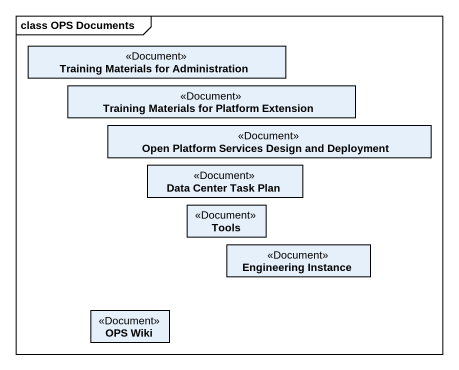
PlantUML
@startuml
mainframe class OPS Documents
hide circle
hide empty members
class "Training Materials for Administration" as Training_Materials_for <<Document>>
class "Training Materials for Platform Extension" as Training_Materials_for_2 <<Document>>
class "Open Platform Services Design and Deployment" as Open_Platform_Services <<Document>>
class "Data Center Task Plan" as Data_Center_Task_Plan <<Document>>
class Tools <<Document>>
class "Engineering Instance" as Engineering_Instance <<Document>>
class "OPS Wiki" as OPS_Wiki <<Document>>
@enduml
